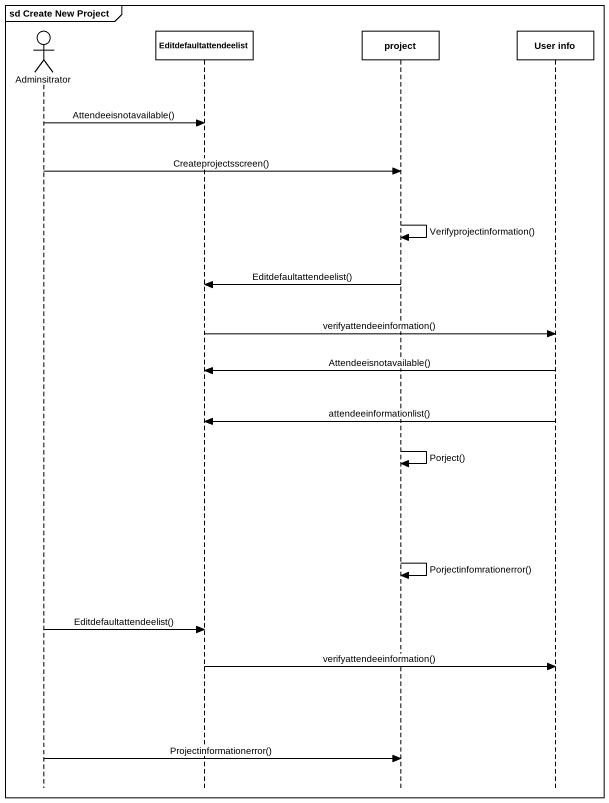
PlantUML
@startuml
mainframe sd Create New Project
hide footbox
actor Adminsitrator
participant Editdefaultattendeelist
participant project
participant "User info" as User_info

Adminsitrator -> Editdefaultattendeelist : Attendeeisnotavailable()
Adminsitrator -> project : Createprojectsscreen()
project -> project : Verifyprojectinformation()
project -> Editdefaultattendeelist : Editdefaultattendeelist()
Editdefaultattendeelist -> User_info : verifyattendeeinformation()
User_info -> Editdefaultattendeelist : Attendeeisnotavailable()
User_info -> Editdefaultattendeelist : attendeeinformationlist()
project -> project : Porject()
project -> project : Porjectinfomrationerror()
Adminsitrator -> Editdefaultattendeelist : Editdefaultattendeelist()
Editdefaultattendeelist -> User_info : verifyattendeeinformation()
Adminsitrator -> project : Projectinformationerror()
@enduml
